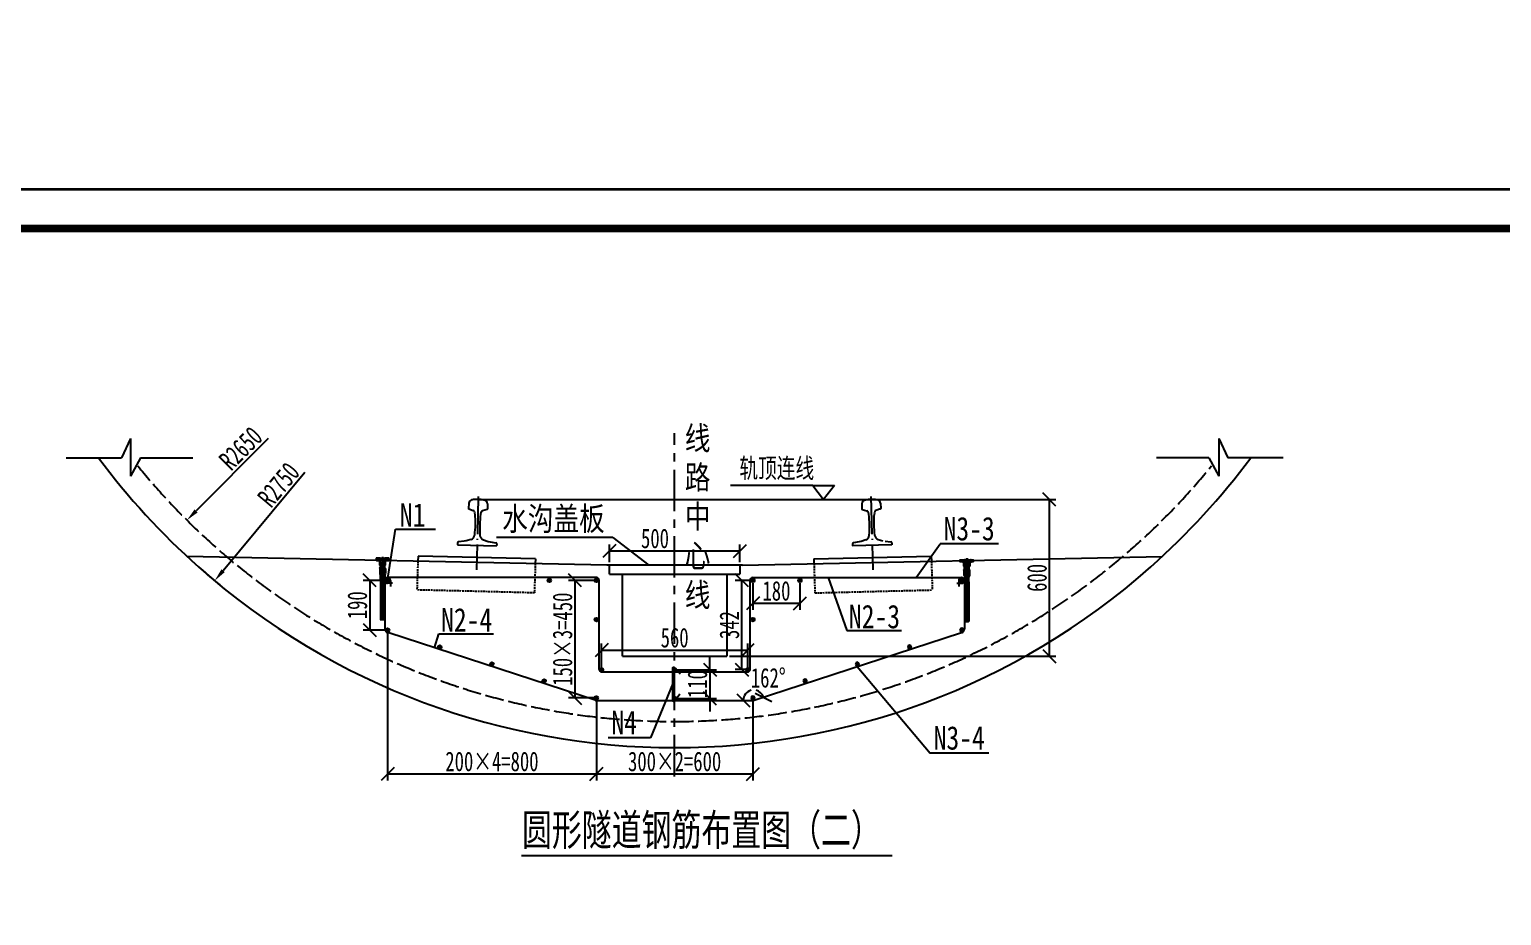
# Model space of a CAD drawing. Header units: inches. Extents: x -74742 to 562475, y -20348 to -3846.
# Drawn here: x 539164 to 544804, y -14214 to -10821 of the extents above; entities that cross this region are included whole.
import ezdxf
from ezdxf.enums import TextEntityAlignment as Align

# ---------------------------------------------------------------- set-up
doc = ezdxf.new("R2010")
doc.units = ezdxf.units.IN
doc.header["$MEASUREMENT"] = 0
doc.header["$PDSIZE"] = -1
for name, pattern in [('ACAD_ISO02W100', [15, 12, -3]), ('ACAD_ISO04W100', [30.5, 24, -3, 0.5, -3]), ('CENTER', [50.8, 31.75, -6.35, 6.35, -6.35]), ('DASHED', [0.5, 0.35, -0.15])]:
    doc.linetypes.add(name, pattern=pattern)
doc.layers.get('DEFPOINTS').update_dxf_attribs({"color": 250})
for name, color, linetype in [('2', 4, 'Continuous'), ('4', 4, 'Continuous'), ('Axes', 7, 'ACAD_ISO04W100'), ('BZ', 7, 'Continuous'), ('GesoftDrawFrameFrameBlockLayer', 7, 'Continuous'), ('GesoftDrawFrameInLineLayer', 85, 'Continuous'), ('GesoftDrawFrameOutLineLayer', 180, 'Continuous'), ('GesoftDrawFrameTitleLayer', 7, 'Continuous'), ('Main', 4, 'Continuous'), ('Secondary', 7, 'Continuous'), ('尺寸标注', 7, 'Continuous'), ('标注', 3, 'Continuous')]:
    doc.layers.add(name, color=color, linetype=linetype)
doc.styles.add('HZ', font='SimSun.ttf', dxfattribs={"width": 0.7})
doc.styles.add('HZTXT', font='SimSun.ttf', dxfattribs={"width": 0.8})
doc.styles.add('图标注', font='SimSun.ttf', dxfattribs={"width": 0.7})
doc.styles.add('宋体', font='SimSun.ttf', dxfattribs={"width": 0.8})
doc.styles.add('宋体样式', font='SimSun.ttf', dxfattribs={"width": 0.8})
doc.styles.add('条形码', font='BC_C39.FBC', dxfattribs={"height": 11})
doc.dimstyles.new('尺寸标注', dxfattribs={"dimtxt": 75, "dimasz": 50, "dimexe": 25, "dimexo": 10, "dimgap": 10, "dimtad": 1, "dimdec": 0, "dimzin": 0, "dimdsep": 46, "dimtxsty": 'HZ', "dimblk": 'OBLIQUE', "dimcen": 0.09, "dimclrt": 7, "dimazin": 2, "dimtfac": 1, "dimtdec": 0, "dimtix": 1, "dimtmove": 1, "dimatfit": 3, "dimfxl": 0, "dimtolj": 1, "dimtzin": 0, "dimarcsym": 0})

# ---------------------------------------------------------------- blocks, each defined once
blk = doc.blocks.new('_OBLIQUE')
at = {"color": 0, "linetype": 'ByBlock'}
blk.add_line((-0.5, -0.5), (0.5, 0.5), dxfattribs=at)
blk = doc.blocks.new('*D69')
at = {"layer": 'BZ', "color": 0, "lineweight": -2, "transparency": 16777216}
for p, q in [((541385.7, -12861.5), (541385.7, -12792.8)), ((541885.7, -12861.5), (541885.7, -12792.8)), ((541385.7, -12817.8), (541885.7, -12817.8))]:
    blk.add_line(p, q, dxfattribs=at)
at = {"layer": 'DEFPOINTS', "color": 0, "transparency": 16777216}
for p in [(541885.7, -12817.8), (541385.7, -12871.5), (541885.7, -12871.5)]:
    blk.add_point(p, dxfattribs=at)
at = {"layer": 'BZ', "color": 0, "lineweight": -2, "transparency": 16777216, "xscale": 50, "yscale": 50, "zscale": 50, "rotation": 180}
blk.add_blockref('_OBLIQUE', (541385.7, -12817.8), dxfattribs=at)
at = {"layer": 'BZ', "color": 0, "lineweight": -2, "transparency": 16777216, "xscale": 50, "yscale": 50, "zscale": 50}
blk.add_blockref('_OBLIQUE', (541885.7, -12817.8), dxfattribs=at)
at = {"layer": 'BZ', "color": 7, "transparency": 16777216, "insert": (541560.4, -12770.3), "char_height": 75, "attachment_point": 5, "style": 'HZ'}
blk.add_mtext('\\A1;500', dxfattribs=at)
blk = doc.blocks.new('埋入式端子-2')
at = {"color": 2, "linetype": 'CENTER', "ltscale": 10}
blk.add_line((0, 0), (0, -242.2), dxfattribs=at)
at = {"color": 2, "ltscale": 0.03}
for p, q in [((-25, -6.9), (-25, -12.4)), ((-19.7, -13.9), (-25, -8.6)), ((-23.4, -13.9), (-25, -12.3)), ((-21, -5.9), (-24, -5.9)), ((-15, -14.9), (-24, -5.9)), ((-23.5, -13.9), (-17.5, -13.9)), ((-21, -6.2), (-21, -5.9)), ((-19.5, -6.7), (-20.5, -6.7)), ((-19.5, -5.9), (-19.5, -6.7)), ((-16.5, -5.9), (-19.5, -5.9)), ((-8.5, -17.7), (-19.5, -6.7)), ((-17.5, -13.9), (-17.5, -13.9)), ((-16.5, -6), (-16.6, -5.9)), ((-16.5, -6.7), (-16.5, -5.9)), ((-15.5, -6.7), (-16.5, -6.7)), ((-16.5, -14.9), (-13.5, -14.9)), ((-8.5, -14), (-15.8, -6.7)), ((-15, -5.9), (-15, -6.2)), ((-8.5, -5.9), (-15, -5.9)), ((-8.5, -10.3), (-12.9, -5.9)), ((-11.5, -16.9), (-11.5, -29.4)), ((-8.5, -21.4), (-11.5, -18.4)), ((-7.4, -26.2), (-11.5, -22.1)), ((0, -37.3), (-11.5, -25.8)), ((-10.2, -30.9), (-11.5, -29.5)), ((-10.7, -45.6), (-10.7, -64.6)), ((0, -59.6), (-10.7, -48.9)), ((0, -63.3), (-10.7, -52.6)), ((0, -67), (-10.7, -56.3)), ((10.2, -66.1), (-10.6, -45.2)), ((-10, -30.9), (-9.9, -30.9)), ((0, -52.2), (-9.3, -42.8)), ((-8.5, -6.5), (-9.2, -5.9)), ((0, -48.5), (-8.6, -39.8)), ((-7.4, -7), (-8.5, -5.9)), ((-8.5, -23.9), (-8.5, -5.9)), ((8.5, -23.9), (-8.5, -23.9)), ((-8.4, -32.4), (-8.4, -38.5)), ((0, -41), (-8.4, -32.7)), ((0, -44.7), (-8.4, -36.4)), ((-7.4, -28.9), (-7.4, -7)), ((-7.4, -7), (7.4, -7)), ((0, -34.3), (-7.4, -28.9)), ((7.4, -28.9), (-7.4, -28.9)), ((7.4, -28.9), (0, -34.3)), ((10.7, -48), (0, -37.3)), ((10.7, -51.7), (0, -41)), ((10.7, -55.4), (0, -44.7)), ((10.7, -59.1), (0, -48.5)), ((10.7, -62.9), (0, -52.2)), ((9.4, -43), (0.4, -34)), ((8.4, -38.2), (2.5, -32.4)), ((8.4, -34.5), (4.7, -30.9)), ((8.8, -31.3), (6.8, -29.3)), ((8.5, -5.9), (7.4, -7)), ((7.4, -7), (7.4, -28.9)), ((11.3, -30.1), (7.4, -26.2)), ((8.4, -38.5), (8.4, -32.4)), ((24, -5.9), (8.5, -5.9)), ((8.5, -23.9), (8.5, -5.9)), ((14.7, -14.9), (8.5, -8.7)), ((11.8, -15.8), (8.5, -12.4)), ((11.5, -19.1), (8.5, -16.1)), ((11.5, -22.8), (8.5, -19.8)), ((11.5, -26.5), (8.5, -23.5)), ((17.5, -14), (9.4, -5.9)), ((9.9, -30.9), (10, -30.9)), ((10.7, -45.6), (10.7, -64.6)), ((11.5, -29.4), (11.5, -16.9)), ((21, -13.8), (13.1, -5.9)), ((13.5, -14.9), (16.5, -14.9)), ((21, -10.1), (16.8, -5.9)), ((17.5, -13.9), (23.5, -13.9)), ((25, -6.7), (21, -6.7)), ((21, -6.9), (21, -13.9)), ((25, -7), (21, -7)), ((25, -12.4), (25, -6.9)), ((0, -70.7), (-10.7, -60)), ((0, -74.4), (-10.7, -63.8)), ((0, -78.2), (-8.9, -69.3)), ((-8.4, -91.1), (-8.4, -72)), ((0, -81.9), (-8.4, -73.5)), ((0, -85.6), (-8.4, -77.2)), ((0, -89.3), (-8.4, -80.9)), ((8.4, -101.4), (-8.4, -84.7)), ((8.4, -105.1), (-8.4, -88.4)), ((-8.4, -91.1), (-8.4, -97.8)), ((-3.2, -97.2), (-8.4, -92.1)), ((8.4, -108.8), (-8.4, -92.1)), ((0, -104.1), (-8.4, -95.8)), ((-8.4, -97.8), (-8.4, -241.2)), ((0, -107.9), (-8.4, -99.5)), ((0, -111.6), (-8.4, -103.2)), ((0, -115.3), (-8.4, -106.9)), ((0, -119), (-8.4, -110.6)), ((0, -100.4), (-0.4, -100)), ((9, -68.6), (0, -59.6)), ((8.4, -71.7), (0, -63.3)), ((8.4, -75.4), (0, -67)), ((8.4, -79.1), (0, -70.7)), ((8.4, -82.8), (0, -74.4)), ((8.4, -86.5), (0, -78.2)), ((8.4, -90.2), (0, -81.9)), ((7.6, -93.2), (0, -85.6)), ((8.4, -97.6), (0, -89.3)), ((0.6, -93.6), (0, -93)), ((8.4, -112.5), (0, -104.1)), ((8.4, -116.2), (0, -107.9)), ((8.4, -119.9), (0, -111.6)), ((8.4, -105.1), (0.9, -97.6)), ((8.4, -101.4), (3.3, -96.3)), ((8.4, -72), (8.4, -91.1)), ((8.4, -91.1), (8.4, -241.2)), ((-8.4, -124.2), (-8.8, -123.8)), ((0, -122.7), (-8.4, -114.4)), ((0, -126.4), (-8.4, -118.1)), ((0, -130.1), (-8.4, -121.8)), ((0, -133.8), (-8.4, -125.5)), ((0, -137.6), (-8.4, -129.2)), ((8.4, -149.6), (-8.4, -132.9)), ((8.4, -153.3), (-8.4, -136.6)), ((8.4, -157), (-8.4, -140.3)), ((8.4, -160.8), (-8.4, -144.1)), ((8.4, -164.5), (-8.4, -147.8)), ((-8.4, -150.5), (-8.4, -157.2)), ((-3.2, -156.6), (-8.4, -151.5)), ((8.4, -168.2), (-8.4, -151.5)), ((0, -163.5), (-8.4, -155.2)), ((0, -167.3), (-8.4, -158.9)), ((0, -171), (-8.4, -162.6)), ((0, -174.7), (-8.4, -166.3)), ((0, -159.8), (-0.4, -159.4)), ((8.4, -123.6), (0, -115.3)), ((8.4, -127.3), (0, -119)), ((8.4, -131.1), (0, -122.7)), ((8.4, -134.8), (0, -126.4)), ((8.4, -138.5), (0, -130.1)), ((8.4, -142.2), (0, -133.8)), ((8.4, -145.9), (0, -137.6)), ((7.6, -152.6), (0, -145)), ((0.6, -153), (0, -152.4)), ((8.4, -171.9), (0, -163.5)), ((8.4, -175.6), (0, -167.3)), ((8.4, -164.5), (0.9, -157)), ((8.4, -160.8), (3.3, -155.7)), ((8.4, -150.5), (8.4, -157.6)), ((0, -178.4), (-8.4, -170)), ((0, -182.1), (-8.4, -173.8)), ((0, -185.8), (-8.4, -177.5)), ((0, -189.5), (-8.4, -181.2)), ((0, -193.2), (-8.4, -184.9)), ((0, -196.9), (-8.4, -188.6)), ((8.4, -209), (-8.4, -192.3)), ((8.4, -212.7), (-8.4, -196)), ((8.4, -216.4), (-8.4, -199.7)), ((8.4, -220.1), (-8.4, -203.4)), ((8.4, -223.9), (-8.4, -207.2)), ((-8.4, -209.9), (-8.4, -216.6)), ((-3.2, -216), (-8.4, -210.9)), ((8.4, -227.6), (-8.4, -210.9)), ((0, -222.9), (-8.4, -214.6)), ((0, -226.6), (-8.4, -218.3)), ((8.4, -238.7), (-8.4, -222)), ((0, -219.2), (-0.4, -218.8)), ((8.4, -179.3), (0, -171)), ((8.4, -183), (0, -174.7)), ((8.4, -186.7), (0, -178.4)), ((8.4, -190.5), (0, -182.1)), ((8.4, -194.2), (0, -185.8)), ((8.4, -197.9), (0, -189.5)), ((8.4, -201.6), (0, -193.2)), ((8.4, -205.3), (0, -196.9)), ((7.6, -212), (0, -204.4)), ((0.6, -212.4), (0, -211.8)), ((8.4, -231.3), (0, -222.9)), ((8.4, -223.9), (0.9, -216.4)), ((7.2, -241.2), (-8.4, -225.7)), ((3.4, -241.2), (-8.4, -229.4)), ((0, -241.5), (-8.4, -233.1)), ((-4, -241.2), (-8.4, -236.9)), ((8.3, -241.2), (-8.4, -241.2)), ((-8.4, -241.2), (-7.4, -242.2)), ((7.3, -242.2), (-7.4, -242.2)), ((8.4, -235), (0, -226.6)), ((8.3, -241.2), (7.3, -242.2))]:
    blk.add_line(p, q, dxfattribs=at)
at = {"color": 2}
for p, q in [((-19.5, -5.9), (-21, -5.9)), ((-16.5, -5.9), (-15, -5.9)), ((-15, -5.9), (-15, -5.9)), ((-8.5, -5.9), (8.5, -5.9)), ((17.5, -13.9), (17.5, -13.9))]:
    blk.add_line(p, q, dxfattribs=at)
at = {"color": 2, "ltscale": 0.03}
for centre, radius, start, end in [((-24, -6.9), 1, 90, 180), ((-23.5, -12.4), 1.5, 180, 270), ((-20.5, -6.2), 0.5, 180, 270), ((-16.5, -13.9), 1, 180, 270), ((-15.5, -6.2), 0.5, 270, 0), ((-13.5, -16.9), 2, 0, 90), ((-10, -29.4), 1.5, 180, 270), ((-9.9, -32.4), 1.5, 0, 90), ((9.9, -32.4), 1.5, 90, 180), ((10, -29.4), 1.5, 270, 0), ((9.1, -45.6), 1.6, 0, 38.3125), ((13.5, -16.9), 2, 90, 180), ((16.5, -13.9), 1, 270, 0), ((20, -6.9), 1, 0, 90), ((23.5, -12.4), 1.5, 270, 0), ((24, -6.9), 1, 0, 90), ((8.3, -64.6), 2.4, 323.4468, 0)]:
    blk.add_arc(centre, radius, start, end, dxfattribs=at)
at = {"color": 2}
for centre, radius, start, end in [((-9.1, -45.6), 1.6, 141.6875, 180), ((-8.3, -64.6), 2.4, 180, 216.5532)]:
    blk.add_arc(centre, radius, start, end, dxfattribs=at)
at = {"color": 2, "ltscale": 0.03}
for points in [[(-10.3, -44.6), (-8.8, -42.7), (-8.9, -40.6), (-8.4, -38.5)], [(10.3, -44.6), (8.8, -42.7), (8.9, -40.6), (8.4, -38.5)], [(-10.2, -66), (-8.8, -67.9), (-8.9, -70), (-8.4, -72)], [(10.2, -66), (8.8, -67.9), (8.9, -70), (8.4, -72)]]:
    blk.add_open_spline(points, degree=3, dxfattribs=at)
blk = doc.blocks.new('*U67')
at = {"layer": 'Main'}
h = blk.add_hatch(color=256, dxfattribs=at)
h.paths.add_polyline_path([(6.7, 2.2, 0.414214), (-2.2, 6.7), (2.2, -6.7, 0.414214)])
h.paths.add_polyline_path([(-2.2, 6.7, 0.414214), (-6.7, -2.2, 0.414214), (2.2, -6.7)])
blk.add_circle((0, 0), 7, dxfattribs=at)
blk = doc.blocks.new('*U68')
at = {"layer": '尺寸标注', "color": 0, "linetype": 'ByBlock', "lineweight": -2, "transparency": 16777216, "rotation": 341.9958383940867}
for p in [(535762.6, -13393.1), (535962.6, -13458.1), (536162.6, -13523.1), (536362.6, -13588.1), (536562.6, -13653.1)]:
    blk.add_blockref('*U67', p, dxfattribs=at)
blk = doc.blocks.new('*D72')
at = {"layer": 'DEFPOINTS', "color": 0, "transparency": 16777216}
for p in [(540535.7, -13120.9), (541335.7, -13380.9), (541335.7, -13671.9)]:
    blk.add_point(p, dxfattribs=at)
at = {"layer": '尺寸标注', "color": 0, "lineweight": -2, "transparency": 16777216}
for p, q in [((540535.7, -13130.9), (540535.7, -13696.9)), ((541335.7, -13390.9), (541335.7, -13696.9)), ((540535.7, -13671.9), (541335.7, -13671.9))]:
    blk.add_line(p, q, dxfattribs=at)
at = {"layer": '尺寸标注', "color": 0, "lineweight": -2, "transparency": 16777216, "xscale": 50, "yscale": 50, "zscale": 50, "rotation": 180}
blk.add_blockref('_OBLIQUE', (540535.7, -13671.9), dxfattribs=at)
at = {"layer": '尺寸标注', "color": 0, "lineweight": -2, "transparency": 16777216, "xscale": 50, "yscale": 50, "zscale": 50}
blk.add_blockref('_OBLIQUE', (541335.7, -13671.9), dxfattribs=at)
at = {"layer": '尺寸标注', "color": 7, "transparency": 16777216, "insert": (540935.7, -13624.4), "char_height": 75, "attachment_point": 5, "style": 'HZ'}
blk.add_mtext('\\A1;200×4=800', dxfattribs=at)
blk = doc.blocks.new('*D73')
at = {"layer": 'DEFPOINTS', "color": 0, "transparency": 16777216}
for p in [(540535.7, -12930.9), (540467.6, -13120.9), (540535.7, -13120.9)]:
    blk.add_point(p, dxfattribs=at)
at = {"layer": '尺寸标注', "color": 0, "lineweight": -2, "transparency": 16777216}
for p, q in [((540525.7, -12930.9), (540442.6, -12930.9)), ((540467.6, -12930.9), (540467.6, -13120.9)), ((540525.7, -13120.9), (540442.6, -13120.9))]:
    blk.add_line(p, q, dxfattribs=at)
at = {"layer": '尺寸标注', "color": 0, "lineweight": -2, "transparency": 16777216, "xscale": 50, "yscale": 50, "zscale": 50}
for p, rotation in [((540467.6, -12930.9), 90), ((540467.6, -13120.9), 270)]:
    blk.add_blockref('_OBLIQUE', p, dxfattribs=dict(at, rotation=rotation))
at = {"layer": '尺寸标注', "color": 7, "transparency": 16777216, "insert": (540420.1, -13025.9), "char_height": 75, "attachment_point": 5, "rotation": 90, "style": 'HZ'}
blk.add_mtext('\\A1;190', dxfattribs=at)
blk = doc.blocks.new('*D70')
at = {"layer": 'DEFPOINTS', "color": 0, "transparency": 16777216}
for p in [(541335.7, -12930.9), (541253.8, -13380.9), (541335.7, -13380.9)]:
    blk.add_point(p, dxfattribs=at)
at = {"layer": '尺寸标注', "color": 0, "lineweight": -2, "transparency": 16777216}
for p, q in [((541325.7, -12930.9), (541228.8, -12930.9)), ((541253.8, -12930.9), (541253.8, -13380.9)), ((541325.7, -13380.9), (541228.8, -13380.9))]:
    blk.add_line(p, q, dxfattribs=at)
at = {"layer": '尺寸标注', "color": 0, "lineweight": -2, "transparency": 16777216, "xscale": 50, "yscale": 50, "zscale": 50}
for p, rotation in [((541253.8, -12930.9), 90), ((541253.8, -13380.9), 270)]:
    blk.add_blockref('_OBLIQUE', p, dxfattribs=dict(at, rotation=rotation))
at = {"layer": '尺寸标注', "color": 7, "transparency": 16777216, "insert": (541206.3, -13155.9), "char_height": 75, "attachment_point": 5, "rotation": 90, "style": 'HZ'}
blk.add_mtext('\\A1;150×3=450', dxfattribs=at)
blk = doc.blocks.new('*U65')
at = {"layer": 'Main'}
h = blk.add_hatch(color=256, dxfattribs=at)
h.paths.add_polyline_path([(6.7, 2.2, 0.414214), (-2.2, 6.7), (2.2, -6.7, 0.414214)])
h.paths.add_polyline_path([(-2.2, 6.7, 0.414214), (-6.7, -2.2, 0.414214), (2.2, -6.7)])
blk.add_circle((0, 0), 7, dxfattribs=at)
blk = doc.blocks.new('*U66')
at = {"layer": '尺寸标注', "color": 0, "linetype": 'ByBlock', "lineweight": -2, "transparency": 16777216, "rotation": 341.9958383940867}
for p in [(535762.6, -13393.1), (535962.6, -13458.1), (536162.6, -13523.1), (536362.6, -13588.1), (536562.6, -13653.1)]:
    blk.add_blockref('*U65', p, dxfattribs=at)
blk = doc.blocks.new('*D71')
at = {"layer": 'DEFPOINTS', "color": 0, "transparency": 16777216}
for p in [(541935.7, -12930.9), (542115.7, -12930.9), (541935.7, -13018.7)]:
    blk.add_point(p, dxfattribs=at)
at = {"layer": '尺寸标注', "color": 0, "lineweight": -2, "transparency": 16777216}
for p, q in [((541935.7, -12940.9), (541935.7, -13043.7)), ((542115.7, -12940.9), (542115.7, -13043.7)), ((542115.7, -13018.7), (541935.7, -13018.7))]:
    blk.add_line(p, q, dxfattribs=at)
at = {"layer": '尺寸标注', "color": 0, "lineweight": -2, "transparency": 16777216, "xscale": 50, "yscale": 50, "zscale": 50, "rotation": 180}
blk.add_blockref('_OBLIQUE', (541935.7, -13018.7), dxfattribs=at)
at = {"layer": '尺寸标注', "color": 0, "lineweight": -2, "transparency": 16777216, "xscale": 50, "yscale": 50, "zscale": 50}
blk.add_blockref('_OBLIQUE', (542115.7, -13018.7), dxfattribs=at)
at = {"layer": '尺寸标注', "color": 7, "transparency": 16777216, "insert": (542025.7, -12971.2), "char_height": 75, "attachment_point": 5, "style": 'HZ'}
blk.add_mtext('\\A1;180', dxfattribs=at)
blk = doc.blocks.new('*D76')
at = {"layer": 'DEFPOINTS', "color": 0, "transparency": 16777216}
for p in [(541335.7, -13380.9), (541935.7, -13380.9), (541935.7, -13671.9)]:
    blk.add_point(p, dxfattribs=at)
at = {"layer": '尺寸标注', "color": 0, "lineweight": -2, "transparency": 16777216}
for p, q in [((541335.7, -13390.9), (541335.7, -13696.9)), ((541935.7, -13390.9), (541935.7, -13696.9)), ((541335.7, -13671.9), (541935.7, -13671.9))]:
    blk.add_line(p, q, dxfattribs=at)
at = {"layer": '尺寸标注', "color": 0, "lineweight": -2, "transparency": 16777216, "xscale": 50, "yscale": 50, "zscale": 50, "rotation": 180}
blk.add_blockref('_OBLIQUE', (541335.7, -13671.9), dxfattribs=at)
at = {"layer": '尺寸标注', "color": 0, "lineweight": -2, "transparency": 16777216, "xscale": 50, "yscale": 50, "zscale": 50}
blk.add_blockref('_OBLIQUE', (541935.7, -13671.9), dxfattribs=at)
at = {"layer": '尺寸标注', "color": 7, "transparency": 16777216, "insert": (541635.7, -13624.4), "char_height": 75, "attachment_point": 5, "style": 'HZ'}
blk.add_mtext('\\A1;300×2=600', dxfattribs=at)
blk = doc.blocks.new('*D77')
at = {"layer": 'DEFPOINTS', "color": 0, "transparency": 16777216}
for p in [(541835.7, -12621), (543071.7, -12621), (541835.7, -13220.9)]:
    blk.add_point(p, dxfattribs=at)
at = {"layer": '尺寸标注', "color": 0, "lineweight": -2, "transparency": 16777216}
for p, q in [((541845.7, -12621), (543096.7, -12621)), ((543071.7, -13220.9), (543071.7, -12621)), ((541845.7, -13220.9), (543096.7, -13220.9))]:
    blk.add_line(p, q, dxfattribs=at)
at = {"layer": '尺寸标注', "color": 0, "lineweight": -2, "transparency": 16777216, "xscale": 50, "yscale": 50, "zscale": 50}
for p, rotation in [((543071.7, -12621), 90), ((543071.7, -13220.9), 270)]:
    blk.add_blockref('_OBLIQUE', p, dxfattribs=dict(at, rotation=rotation))
at = {"layer": '尺寸标注', "color": 7, "transparency": 16777216, "insert": (543024.2, -12921), "char_height": 75, "attachment_point": 5, "rotation": 90, "style": 'HZ'}
blk.add_mtext('\\A1;600', dxfattribs=at)
blk = doc.blocks.new('*D78')
at = {"layer": 'DEFPOINTS', "color": 0, "transparency": 16777216}
for p in [(541635.7, -13272.6), (541635.7, -13382.9), (541770.7, -13382.9)]:
    blk.add_point(p, dxfattribs=at)
at = {"layer": '尺寸标注', "color": 0, "lineweight": -2, "transparency": 16777216}
for p, q in [((541770.7, -13272.6), (541770.7, -13222.6)), ((541645.7, -13272.6), (541795.7, -13272.6)), ((541770.7, -13272.6), (541770.7, -13382.9)), ((541645.7, -13382.9), (541795.7, -13382.9)), ((541770.7, -13382.9), (541770.7, -13432.9))]:
    blk.add_line(p, q, dxfattribs=at)
at = {"layer": '尺寸标注', "color": 0, "lineweight": -2, "transparency": 16777216, "xscale": 50, "yscale": 50, "zscale": 50}
for p, rotation in [((541770.7, -13272.6), 270), ((541770.7, -13382.9), 90)]:
    blk.add_blockref('_OBLIQUE', p, dxfattribs=dict(at, rotation=rotation))
at = {"layer": '尺寸标注', "color": 7, "transparency": 16777216, "insert": (541723.2, -13327.7), "char_height": 75, "attachment_point": 5, "rotation": 90, "style": 'HZ'}
blk.add_mtext('\\A1;110', dxfattribs=at)
blk = doc.blocks.new('*D79')
at = {"layer": 'DEFPOINTS', "color": 0, "transparency": 16777216}
for p in [(541893.2, -12930.9), (541935.7, -12930.9), (541915.7, -13272.5)]:
    blk.add_point(p, dxfattribs=at)
at = {"layer": '尺寸标注', "color": 0, "lineweight": -2, "transparency": 16777216}
for p, q in [((541925.7, -12930.9), (541868.2, -12930.9)), ((541893.2, -13272.5), (541893.2, -12930.9)), ((541905.7, -13272.5), (541868.2, -13272.5))]:
    blk.add_line(p, q, dxfattribs=at)
at = {"layer": '尺寸标注', "color": 0, "lineweight": -2, "transparency": 16777216, "xscale": 50, "yscale": 50, "zscale": 50}
for p, rotation in [((541893.2, -12930.9), 90), ((541893.2, -13272.5), 270)]:
    blk.add_blockref('_OBLIQUE', p, dxfattribs=dict(at, rotation=rotation))
at = {"layer": '尺寸标注', "color": 7, "transparency": 16777216, "insert": (541845.7, -13101.7), "char_height": 75, "attachment_point": 5, "rotation": 90, "style": 'HZ'}
blk.add_mtext('\\A1;342', dxfattribs=at)
blk = doc.blocks.new('*D81')
at = {"layer": 'DEFPOINTS', "color": 0, "transparency": 16777216}
for p in [(542731.3, -13131), (541914.9, -13358.1), (541334.6, -13390.3), (541936.7, -13390.3), (541939.8, -13389.8)]:
    blk.add_point(p, dxfattribs=at)
at = {"layer": '尺寸标注', "color": 0, "lineweight": -2, "transparency": 16777216}
for start, end in [(103.4222, 180), (18.1073, 76.5778)]:
    blk.add_arc((541938.3, -13390.3), 39.8, start, end, dxfattribs=at)
at = {"layer": '尺寸标注', "color": 0, "lineweight": -2, "transparency": 16777216, "xscale": 50, "yscale": 50, "zscale": 50}
for p, rotation in [((541898.5, -13390.3), 270.0000000000039), ((541976.2, -13377.9), 288.1072730982074)]:
    blk.add_blockref('_OBLIQUE', p, dxfattribs=dict(at, rotation=rotation))
at = {"layer": '尺寸标注', "color": 7, "transparency": 16777216, "insert": (541994.4, -13304.1), "char_height": 75, "attachment_point": 5, "style": 'HZ'}
blk.add_mtext('\\A1;162°', dxfattribs=at)
blk = doc.blocks.new('*D85')
at = {"layer": 'DEFPOINTS', "color": 0, "transparency": 16777216}
for p in [(541915.7, -13197.9), (541355.7, -13272.5), (541915.7, -13272.5)]:
    blk.add_point(p, dxfattribs=at)
at = {"layer": '尺寸标注', "color": 0, "lineweight": -2, "transparency": 16777216}
for p, q in [((541355.7, -13262.5), (541355.7, -13172.9)), ((541355.7, -13197.9), (541915.7, -13197.9)), ((541915.7, -13262.5), (541915.7, -13172.9))]:
    blk.add_line(p, q, dxfattribs=at)
at = {"layer": '尺寸标注', "color": 0, "lineweight": -2, "transparency": 16777216, "xscale": 50, "yscale": 50, "zscale": 50, "rotation": 180}
blk.add_blockref('_OBLIQUE', (541355.7, -13197.9), dxfattribs=at)
at = {"layer": '尺寸标注', "color": 0, "lineweight": -2, "transparency": 16777216, "xscale": 50, "yscale": 50, "zscale": 50}
blk.add_blockref('_OBLIQUE', (541915.7, -13197.9), dxfattribs=at)
at = {"layer": '尺寸标注', "color": 7, "transparency": 16777216, "insert": (541635.7, -13150.4), "char_height": 75, "attachment_point": 5, "style": 'HZ'}
blk.add_mtext('\\A1;560', dxfattribs=at)
blk = doc.blocks.new('*D89')
at = {"layer": 'DEFPOINTS', "color": 0, "transparency": 16777216}
for p in [(541635.7, -10821), (539767.1, -12700.1)]:
    blk.add_point(p, dxfattribs=at)
at = {"layer": '尺寸标注', "color": 0, "lineweight": -2, "transparency": 16777216}
blk.add_line((540078.1, -12387.4), (539802.3, -12664.6), dxfattribs=at)
at = {"layer": '尺寸标注', "color": 0, "transparency": 16777216}
blk.add_solid([(539796.4, -12658.8), (539808.2, -12670.5), (539767.1, -12700.1)], dxfattribs=at)
at = {"layer": '尺寸标注', "color": 7, "transparency": 16777216, "insert": (539973.3, -12425.3), "char_height": 75, "attachment_point": 5, "rotation": 45.1599, "style": 'HZ'}
blk.add_mtext('\\A1;R2650', dxfattribs=at)
blk = doc.blocks.new('*D90')
at = {"layer": 'DEFPOINTS', "color": 0, "transparency": 16777216}
for p in [(541635.7, -10821), (539873.4, -12932.2)]:
    blk.add_point(p, dxfattribs=at)
at = {"layer": '尺寸标注', "color": 0, "lineweight": -2, "transparency": 16777216}
blk.add_line((540219.4, -12517.7), (539905.4, -12893.8), dxfattribs=at)
blk.add_arc((541635.7, -10821), 2750, 228.6413, 230.6679, dxfattribs=at)
at = {"layer": '尺寸标注', "color": 0, "transparency": 16777216}
blk.add_solid([(539899, -12888.5), (539911.8, -12899.1), (539873.4, -12932.2)], dxfattribs=at)
at = {"layer": '尺寸标注', "color": 7, "transparency": 16777216, "insert": (540118.4, -12564.6), "char_height": 75, "attachment_point": 5, "rotation": 50.147, "style": 'HZ'}
blk.add_mtext('\\A1;R2750', dxfattribs=at)
blk = doc.blocks.new('1.75_cc4a936f11f0dce201581042e7c3c253')
at = {"layer": 'GesoftDrawFrameInLineLayer', "color": 0, "const_width": 1}
blk.add_lwpolyline([(0, 0), (0, 287), (-1125, 287), (-1125, 0), (0, 0)], dxfattribs=at)
at = {"layer": 'GesoftDrawFrameOutLineLayer', "color": 0, "const_width": 0.35}
blk.add_lwpolyline([(5, -5), (5, 292), (-1150, 292), (-1150, -5), (5, -5)], dxfattribs=at)
blk = doc.blocks.new('GESOFT00000000NEW_049a35bf7f0736cc4250df00ece10f93_cc4a936f11f0dce201581042e7c3c253_2e1cf7a908f61d0b50dc33cccab90907')
at = {"layer": 'GesoftDrawFrameFrameBlockLayer'}
blk.add_blockref('1.75_cc4a936f11f0dce201581042e7c3c253', (0, 0), dxfattribs=at)
at = {"layer": 'GesoftDrawFrameTitleLayer', "color": 7, "style": '条形码', "width": 2}
blk.add_attdef('BARCODE', (-2.8, 60.5), '', height=6, rotation=90, dxfattribs=at)
at = {"layer": 'GesoftDrawFrameTitleLayer', "style": '宋体样式'}
for tag, height, width, p in [('GCMC0', 3.6, 0.8, (-40, 43.4)), ('SHEJI', 2.5, 0.8, (-154, 35.2)), ('SHEJI2', 2.5, 0.8, (-137.76, 35.27)), ('SJJD', 2.5, 0.8, (-14, 34.4)), ('JIAOHE', 2.5, 0.8, (-154, 28.8)), ('JIAOHE2', 2.5, 0.8, (-137.61, 28.83)), ('VERSION0', 2.5, 0.8, (-14, 26.4)), ('ZTSD', 2.5, 0.8, (-190, 24)), ('CEMING', 4, 0.7, (-84, 22.59)), ('ZYFZR1', 2.5, 0.8, (-154, 22.4)), ('ZYFZR2', 2.5, 0.8, (-137.76, 22.24)), ('BILI', 2.5, 0.8, (-14, 18.4)), ('XMFZR1', 2.5, 0.8, (-154, 16)), ('XMFZR2', 2.5, 0.8, (-137.98, 16.22)), ('DOCNAME0', 3.5, 0.9, (-84, 13.27)), ('RIQI', 2.5, 0.8, (-14, 10.4)), ('SENHE', 2.5, 0.8, (-154, 9.6)), ('SENHE2', 2.5, 0.8, (-137.41, 9.52)), ('DOCNAME2', 3.5, 0.9, (-84, 9.42)), ('XTSD', 2.5, 0.8, (-190, 4.8)), ('SENDING', 2.5, 0.8, (-154, 3.2)), ('SENDING2', 2.5, 0.8, (-137.41, 3.81)), ('TUHAO', 2.5, 0.8, (-91.5, 3.2)), ('PROJECTNO', 2.5, 0.8, (-47.5, 3.2)), ('PAGENUMBER', 2.5, 0.8, (-31.78, 3.83)), ('PAGECOUNT', 2.5, 0.8, (-10.8, 3.83))]:
    blk.add_attdef(tag, text='', height=height, dxfattribs=dict(at, width=width)).set_placement(p, align=Align.MIDDLE_CENTER)
blk.add_attdef('PIANMING', text='', height=4, dxfattribs=at).set_placement((-84, 31.09), align=Align.MIDDLE_CENTER)

msp = doc.modelspace()

# ---------------------------------------------------------------- hatches: boundary and pattern name
at = {"layer": 'Main'}
h = msp.add_hatch(color=256, dxfattribs=at)
h.paths.add_polyline_path([(541162.66, -12930.87, 0.4142136), (541155.66, -12923.87), (541155.66, -12937.87, 0.4142136)])
h.paths.add_polyline_path([(541155.66, -12923.87, 0.4142136), (541148.66, -12930.87, 0.4142136), (541155.66, -12937.87)])
h = msp.add_hatch(color=256, dxfattribs=at)
h.paths.add_polyline_path([(541342.66, -12930.87, 0.4142136), (541335.66, -12923.87), (541335.66, -12937.87, 0.4142136)])
h.paths.add_polyline_path([(541335.66, -12923.87, 0.4142136), (541328.66, -12930.87, 0.4142136), (541335.66, -12937.87)])
h = msp.add_hatch(color=256, dxfattribs=at)
h.paths.add_polyline_path([(541928.66, -12930.87, -0.4142136), (541935.66, -12923.87), (541935.66, -12937.87, -0.4142136)])
h.paths.add_polyline_path([(541935.66, -12923.87, -0.4142136), (541942.66, -12930.87, -0.4142136), (541935.66, -12937.87)])
h = msp.add_hatch(color=256, dxfattribs=at)
h.paths.add_polyline_path([(542108.66, -12930.87, -0.4142136), (542115.66, -12923.87), (542115.66, -12937.87, -0.4142136)])
h.paths.add_polyline_path([(542115.66, -12923.87, -0.4142136), (542122.66, -12930.87, -0.4142136), (542115.66, -12937.87)])
h = msp.add_hatch(color=256, dxfattribs=at)
h.paths.add_polyline_path([(541342.66, -13080.87, 0.4142136), (541335.66, -13073.87), (541335.66, -13087.87, 0.4142136)])
h.paths.add_polyline_path([(541335.66, -13073.87, 0.4142136), (541328.66, -13080.87, 0.4142136), (541335.66, -13087.87)])
h = msp.add_hatch(color=256, dxfattribs=at)
h.paths.add_polyline_path([(541928.66, -13080.87, -0.4142136), (541935.66, -13073.87), (541935.66, -13087.87, -0.4142136)])
h.paths.add_polyline_path([(541935.66, -13073.87, -0.4142136), (541942.66, -13080.87, -0.4142136), (541935.66, -13087.87)])
h = msp.add_hatch(color=256, dxfattribs=at)
h.paths.add_polyline_path([(541362.66, -13272.48, 0.4142136), (541355.66, -13265.48), (541355.66, -13279.48, 0.4142136)])
h.paths.add_polyline_path([(541355.66, -13265.48, 0.4142136), (541348.66, -13272.48, 0.4142136), (541355.66, -13279.48)])
h = msp.add_hatch(color=256, dxfattribs=at)
h.paths.add_polyline_path([(541642.66, -13272.48, 0.4142136), (541635.66, -13265.48), (541635.66, -13279.48, 0.4142136)])
h.paths.add_polyline_path([(541635.66, -13265.48, 0.4142136), (541628.66, -13272.48, 0.4142136), (541635.66, -13279.48)])
h = msp.add_hatch(color=256, dxfattribs=at)
h.paths.add_polyline_path([(541908.66, -13272.48, -0.4142136), (541915.66, -13265.48), (541915.66, -13279.48, -0.4142136)])
h.paths.add_polyline_path([(541915.66, -13265.48, -0.4142136), (541922.66, -13272.48, -0.4142136), (541915.66, -13279.48)])
h = msp.add_hatch(color=256, dxfattribs=at)
h.paths.add_polyline_path([(541342.66, -13380.87, 0.4142136), (541335.66, -13373.87), (541335.66, -13387.87, 0.4142136)])
h.paths.add_polyline_path([(541335.66, -13373.87, 0.4142136), (541328.66, -13380.87, 0.4142136), (541335.66, -13387.87)])
h = msp.add_hatch(color=256, dxfattribs=at)
h.paths.add_polyline_path([(541642.66, -13382.93, 0.4142136), (541635.66, -13375.93), (541635.66, -13389.93, 0.4142136)])
h.paths.add_polyline_path([(541635.66, -13375.93, 0.4142136), (541628.66, -13382.93, 0.4142136), (541635.66, -13389.93)])
at = {"layer": '尺寸标注'}
h = msp.add_hatch(color=4, dxfattribs=at)
h.dxf.hatch_style = 1
h.paths.add_polyline_path([(540528.66, -12930.87, 1), (540542.66, -12930.87, 1)])
h = msp.add_hatch(color=4, dxfattribs=at)
h.dxf.hatch_style = 1
h.paths.add_polyline_path([(542742.66, -12930.87, 1), (542728.66, -12930.87, 1)])

# ---------------------------------------------------------------- linework, layer by layer
at = {"layer": '2', "color": 2, "ltscale": 6}
for p, q in [((539550.57, -12387.54), (539516.4, -12460.96)), ((539550.57, -12387.54), (539516.4, -12460.96)), ((539550.57, -12387.54), (539550.57, -12531.18)), ((539550.57, -12387.54), (539550.57, -12531.18)), ((543720.75, -12387.54), (543754.92, -12460.96)), ((543720.75, -12387.54), (543720.75, -12531.18)), ((543720.75, -12387.54), (543754.92, -12460.96)), ((543720.75, -12387.54), (543720.75, -12531.18)), ((539304.19, -12460.96), (539516.4, -12460.96)), ((539304.19, -12460.96), (539516.4, -12460.96)), ((539588.7, -12460.96), (539550.57, -12531.18)), ((539588.7, -12460.96), (539550.57, -12531.18)), ((539588.7, -12460.96), (539789.67, -12460.96)), ((539588.7, -12460.96), (539789.67, -12460.96)), ((543682.62, -12460.96), (543481.64, -12460.96)), ((543682.62, -12460.96), (543481.64, -12460.96)), ((543682.62, -12460.96), (543720.75, -12531.18)), ((543682.62, -12460.96), (543720.75, -12531.18)), ((543967.12, -12460.96), (543754.92, -12460.96)), ((543967.12, -12460.96), (543754.92, -12460.96)), ((541375.66, -12871.76), (539768.07, -12839.61)), ((541895.66, -12871.76), (543503.25, -12839.61)), ((541895.66, -12871.76), (541375.66, -12871.76)), ((541385.66, -12906.46), (541385.66, -12871.46)), ((541385.66, -12906.46), (541885.66, -12906.46)), ((541435.66, -13220.9), (541435.66, -12906.46)), ((541835.66, -12906.46), (541835.66, -13220.9)), ((541885.66, -12871.46), (541885.66, -12906.46)), ((541435.66, -13220.9), (541835.66, -13220.9))]:
    msp.add_line(p, q, dxfattribs=at)
for start, end in [(216.60777, 228.43295), (311.56705, 323.39223), (228.43295, 311.56705)]:
    msp.add_arc((541635.66, -10821.04), 2750, start, end, dxfattribs=at)
at = {"layer": '2', "color": 2, "linetype": 'ACAD_ISO02W100', "ltscale": 6}
for start, end in [(219.10457, 270), (270, 320.89543)]:
    msp.add_arc((541635.66, -10821.04), 2650, start, end, dxfattribs=at)
at = {"layer": '4'}
msp.add_line((541049.32, -13983.92), (542468.88, -13983.92), dxfattribs=at)
at = {"layer": 'Axes', "color": 6, "linetype": 'CENTER', "ltscale": 5}
msp.add_line((541635.66, -13681.47), (541635.66, -12366.84), dxfattribs=at)
at = {"layer": 'Axes', "ltscale": 6}
for p, q in [((540883.4, -12609.85), (540876.39, -12890.14)), ((540883.4, -12609.85), (540876.39, -12890.14)), ((542387.92, -12609.85), (542394.93, -12890.14)), ((542387.92, -12609.85), (542394.93, -12890.14))]:
    msp.add_line(p, q, dxfattribs=at)
at = {"layer": 'BZ'}
for p, q in [((542560.6, -12920.03), (542653.3, -12790.95)), ((540652.62, -12837.34), (540651.96, -12857.28)), ((541102.51, -12848.59), (541101.92, -12866.28)), ((541102.45, -12850.46), (541101.92, -12866.28)), ((542168.8, -12848.59), (542169.39, -12866.28)), ((542168.87, -12850.46), (542169.39, -12866.28)), ((542618.69, -12837.34), (542619.36, -12857.28)), ((542335.56, -13260.44), (542615.2, -13592.16)), ((541628.37, -13326.07), (541543.56, -13533.07))]:
    msp.add_line(p, q, dxfattribs=at)
at = {"layer": 'BZ', "linetype": 'DASHED', "ltscale": 20}
for p, q in [((540651.96, -12857.28), (540648.29, -12967.24)), ((540651.96, -12857.28), (540648.29, -12967.24)), ((542619.36, -12857.28), (542623.02, -12967.24)), ((542619.36, -12857.28), (542623.02, -12967.24)), ((541101.92, -12866.28), (541098.18, -12978.48)), ((542169.39, -12866.28), (542173.13, -12978.48)), ((541098.18, -12978.48), (540648.29, -12967.24)), ((542173.13, -12978.48), (542623.02, -12967.24))]:
    msp.add_line(p, q, dxfattribs=at)
at = {"layer": 'Main'}
for p, q in [((540525.05, -12930.87), (540525.05, -13116.04)), ((541335.66, -12920.02), (540535.85, -12919.87)), ((540554.47, -12941.72), (540535.9, -12941.72)), ((540547.05, -12930.87), (540547.05, -12953.79)), ((541346.66, -13271.37), (541346.66, -12931.02)), ((541924.66, -13271.37), (541924.66, -12931.02)), ((541935.66, -12920.02), (542735.47, -12919.87)), ((542716.85, -12941.72), (542735.42, -12941.72)), ((542724.27, -12930.87), (542724.27, -12953.79)), ((542746.27, -12930.87), (542746.27, -13116.04)), ((541331.47, -13389.83), (540540.05, -13131.04)), ((541939.85, -13389.83), (542731.27, -13131.04)), ((541356.66, -13281.37), (541914.66, -13281.37)), ((541334.58, -13390.33), (541936.74, -13390.33))]:
    msp.add_line(p, q, dxfattribs=at)
msp.add_lwpolyline([(541655.68, -13366.89), (541635.47, -13394.16, -0.7120767), (541628.37, -13390.67), (541628.37, -13326.07), (541628.37, -13266.37, -0.6170793), (541635.47, -13263.98), (541656.34, -13287.89)], format="xyb", dxfattribs=at)
for centre in [(541155.66, -12930.87), (541335.66, -12930.87), (541935.66, -12930.87), (542115.66, -12930.87), (541335.66, -13080.87), (541935.66, -13080.87), (541355.66, -13272.48), (541635.66, -13272.48), (541915.66, -13272.48), (541335.66, -13380.87), (541635.66, -13382.93)]:
    msp.add_circle(centre, 7, dxfattribs=at)
for centre, radius, start, end in [((540536.05, -12930.87), 11, 0, 180), ((540535.9, -12930.87), 10.85, 180, 270), ((541335.66, -12931.02), 11, 0, 89.9893), ((541935.66, -12931.02), 11, 90.0107, 180), ((542735.27, -12930.87), 11, 0, 180), ((542735.42, -12930.87), 10.85, 270, 0), ((540540.05, -13116.04), 15, 179.99993, 270), ((542731.27, -13116.04), 15, 270, 0.00007), ((541356.66, -13271.37), 10, 180, 270), ((541914.66, -13271.37), 10, 270, 0), ((541334.58, -13380.33), 10, 251.89273, 270), ((541936.74, -13380.33), 10, 270, 288.10727)]:
    msp.add_arc(centre, radius, start, end, dxfattribs=at)
at = {"layer": 'Secondary'}
for p, q in [((542165.1, -12567.12), (541849.95, -12567.12)), ((542165.1, -12567.12), (542247.65, -12567.12)), ((542165.1, -12567.12), (542206.37, -12621.04)), ((542247.65, -12567.12), (542206.37, -12621.04)), ((540883.12, -12621.04), (542388.2, -12621.04)), ((540847.29, -12635.47), (540845.83, -12654.9)), ((540847.14, -12656.93), (540864.26, -12663.14)), ((540847.29, -12635.47), (540847.19, -12639.5)), ((540917.25, -12658.69), (540899.85, -12664.03)), ((540918.18, -12637.25), (540918.66, -12656.73)), ((542353.14, -12637.25), (542352.65, -12656.73)), ((542353.14, -12637.25), (542352.65, -12656.73)), ((542354.07, -12658.69), (542371.47, -12664.03)), ((542354.07, -12658.69), (542371.47, -12664.03)), ((542424.18, -12656.93), (542407.06, -12663.14)), ((542424.18, -12656.93), (542407.06, -12663.14)), ((542424.03, -12635.47), (542424.13, -12639.5)), ((542424.03, -12635.47), (542425.49, -12654.9)), ((542424.03, -12635.47), (542424.13, -12639.5)), ((542424.03, -12635.47), (542425.49, -12654.9)), ((540535.66, -12930.87), (540566.82, -12734.84)), ((540566.82, -12734.84), (540719.78, -12734.84)), ((540803.95, -12786.7), (540803.74, -12795.11)), ((540803.74, -12795.11), (540804.99, -12795.14)), ((540803.74, -12795.11), (540804.99, -12795.14)), ((540804.99, -12795.14), (540952.45, -12798.83)), ((540829.19, -12780.96), (540807.61, -12782.81)), ((540837.46, -12779.35), (540829.19, -12780.96)), ((540855.48, -12773.84), (540837.46, -12779.35)), ((540903.07, -12775.03), (540920.79, -12781.44)), ((540920.81, -12781.43), (540928.98, -12783.45)), ((540920.81, -12781.43), (540928.98, -12783.45)), ((540928.98, -12783.45), (540950.45, -12786.38)), ((540952.45, -12798.83), (540953.69, -12798.86)), ((540952.45, -12798.83), (540953.69, -12798.86)), ((541399.33, -12765.98), (540952.99, -12765.98)), ((540953.9, -12790.45), (540953.69, -12798.86)), ((542317.41, -12790.45), (542317.62, -12798.86)), ((542317.41, -12790.45), (542317.62, -12798.86)), ((542318.87, -12798.83), (542317.62, -12798.86)), ((542318.87, -12798.83), (542317.62, -12798.86)), ((542466.33, -12795.14), (542318.87, -12798.83)), ((542466.33, -12795.14), (542318.87, -12798.83)), ((542342.33, -12783.45), (542320.87, -12786.38)), ((542342.33, -12783.45), (542320.87, -12786.38)), ((542350.51, -12781.43), (542342.33, -12783.45)), ((542350.51, -12781.43), (542342.33, -12783.45)), ((542368.25, -12775.03), (542350.53, -12781.44)), ((542368.25, -12775.03), (542350.53, -12781.44)), ((542415.83, -12773.84), (542433.86, -12779.35)), ((542415.83, -12773.84), (542433.86, -12779.35)), ((542442.13, -12780.96), (542463.71, -12782.81)), ((542442.13, -12780.96), (542463.71, -12782.81)), ((542467.57, -12795.11), (542466.33, -12795.14)), ((542467.57, -12795.11), (542466.33, -12795.14)), ((542467.36, -12786.7), (542467.57, -12795.11)), ((542467.36, -12786.7), (542467.57, -12795.11)), ((542876.94, -12790.95), (542653.3, -12790.95)), ((542223.94, -12919.97), (542295.07, -13122.77)), ((540715.31, -13188.35), (540732.62, -13135.43)), ((540732.62, -13135.43), (540942.19, -13135.43)), ((542295.07, -13122.77), (542504.65, -13122.77)), ((541543.56, -13533.07), (541380.43, -13533.07)), ((542838.84, -13592.16), (542615.2, -13592.16))]:
    msp.add_line(p, q, dxfattribs=at)
for centre, radius, start, end in [((540860.29, -12635.32), 13, 101.38402, 180.69667), ((540873.71, -12700.96), 80, 90.2542, 101.53205), ((540873.71, -12700.96), 80, 90.2542, 101.53205), ((540875.73, -12906.53), 285.58, 88.51822, 90.47602), ((540875.73, -12906.53), 285.58, 88.51822, 90.47602), ((540876.2, -12906.54), 285.58, 86.65445, 88.61225), ((540876.2, -12906.54), 285.58, 86.65445, 88.61225), ((540888.51, -12701.33), 80, 75.59842, 86.87627), ((540888.51, -12701.33), 80, 75.59842, 86.87627), ((540905.2, -12636.44), 13, 356.4338, 75.74645), ((542366.11, -12636.44), 13, 104.25355, 183.5662), ((542366.11, -12636.44), 13, 104.25355, 183.5662), ((542382.81, -12701.33), 80, 93.12373, 104.40158), ((542382.81, -12701.33), 80, 93.12373, 104.40158), ((542395.12, -12906.54), 285.58, 91.38775, 93.34555), ((542395.12, -12906.54), 285.58, 91.38775, 93.34555), ((542395.59, -12906.53), 285.58, 89.52398, 91.48178), ((542395.59, -12906.53), 285.58, 89.52398, 91.48178), ((542397.6, -12700.96), 80, 78.46795, 89.7458), ((542397.6, -12700.96), 80, 78.46795, 89.7458), ((542411.03, -12635.32), 13, 359.30333, 78.61598), ((542411.03, -12635.32), 13, 359.30333, 78.61598), ((540847.82, -12655.05), 2, 175.70283, 250.08557), ((540861.28, -12670.98), 8.39, 28.34604, 69.19171), ((540846.4, -12678.37), 25, 4.3642, 27.05738), ((540846.4, -12678.37), 25, 4.3642, 27.05738), ((540472.57, -12707.83), 399.99, 352.91766, 4.49681), ((541288.81, -12728.27), 399.99, 172.63366, 184.21282), ((540916.92, -12680.13), 25, 150.07309, 172.76628), ((540902.43, -12672.01), 8.39, 107.93876, 148.78443), ((540902.43, -12672.01), 8.39, 107.93876, 148.78443), ((540916.66, -12656.78), 2, 287.0449, 1.42764), ((540916.66, -12656.78), 2, 287.0449, 1.42764), ((542354.65, -12656.78), 2, 178.57236, 252.9551), ((542354.65, -12656.78), 2, 178.57236, 252.9551), ((542368.89, -12672.01), 8.39, 31.21557, 72.06124), ((542368.89, -12672.01), 8.39, 31.21557, 72.06124), ((542354.4, -12680.13), 25, 7.23372, 29.92691), ((542354.4, -12680.13), 25, 7.23372, 29.92691), ((541982.51, -12728.27), 399.99, 355.78718, 7.36634), ((541982.51, -12728.27), 399.99, 355.78718, 7.36634), ((542798.75, -12707.83), 399.99, 175.50319, 187.08234), ((542798.75, -12707.83), 399.99, 175.50319, 187.08234), ((542424.92, -12678.37), 25, 152.94262, 175.6358), ((542424.92, -12678.37), 25, 152.94262, 175.6358), ((542410.04, -12670.98), 8.39, 110.80829, 151.65396), ((542410.04, -12670.98), 8.39, 110.80829, 151.65396), ((542423.49, -12655.05), 2, 289.91443, 4.29717), ((542423.49, -12655.05), 2, 289.91443, 4.29717), ((540807.95, -12786.8), 4, 94.91076, 178.57057), ((540849.65, -12754.71), 20, 286.94458, 353.01218), ((540909.85, -12756.22), 20, 184.11829, 250.18589), ((540949.9, -12790.35), 4, 358.56524, 82.22504), ((540949.9, -12790.35), 4, 358.56524, 82.22504), ((542321.41, -12790.35), 4, 97.77496, 181.43476), ((542321.41, -12790.35), 4, 97.77496, 181.43476), ((542361.47, -12756.22), 20, 289.81411, 355.88171), ((542361.47, -12756.22), 20, 289.81411, 355.88171), ((542421.66, -12754.71), 20, 186.98782, 253.05542), ((542421.66, -12754.71), 20, 186.98782, 253.05542), ((542463.37, -12786.8), 4, 1.42943, 85.08924), ((542463.37, -12786.8), 4, 1.42943, 85.08924)]:
    msp.add_arc(centre, radius, start, end, dxfattribs=at)
at = {"layer": '尺寸标注', "color": 0}
for p, q in [((541399.33, -12765.98), (541536.27, -12871.76)), ((541102.51, -12848.59), (540652.62, -12837.34)), ((542168.8, -12848.59), (542618.69, -12837.34))]:
    msp.add_line(p, q, dxfattribs=at)
for centre in [(540535.66, -12930.87), (542735.66, -12930.87)]:
    msp.add_circle(centre, 7, dxfattribs=at)

# ---------------------------------------------------------------- block references
at = {"rotation": 0.0597375431637939}
msp.add_blockref('埋入式端子-2', (540516.53, -12840.06), dxfattribs=at)
at = {"xscale": -1, "rotation": 359.940263245697}
msp.add_blockref('埋入式端子-2', (542754.79, -12845.61), dxfattribs=at)
at = {"layer": '尺寸标注', "color": 0, "xscale": 30, "yscale": 30, "zscale": 30}
msp.add_blockref('GESOFT00000000NEW_049a35bf7f0736cc4250df00ece10f93_cc4a936f11f0dce201581042e7c3c253_2e1cf7a908f61d0b50dc33cccab90907', (562319.64, -20193.06), dxfattribs=at)
at = {"layer": '尺寸标注', "color": 0}
msp.add_blockref('*U68', (4773.05, 272.23), dxfattribs=at)
at = {"layer": '尺寸标注', "color": 0, "xscale": -1, "rotation": 2.260391873676327e-08}
msp.add_blockref('*U66', (1078498.27, 272.23), dxfattribs=at)

# ---------------------------------------------------------------- texts
at = {"color": 7, "style": 'HZTXT', "width": 0.8}
for s, p in [('N1', (540582.82, -12725.24)), ('水沟盖板', (540974.93, -12739.37)), ('N3-3', (542666.15, -12777.51)), ('N2-3', (542303.37, -13114.07)), ('N2-4', (540740.92, -13126.72)), ('N4', (541393.27, -13519.63)), ('N3-4', (542628.05, -13578.73))]:
    msp.add_text(s, height=90, dxfattribs=at).set_placement(p)
at = {"color": 7, "insert": (541674.62, -12340.97), "char_height": 90, "width": 49.5268, "attachment_point": 1, "style": 'HZTXT'}
msp.add_mtext('线路中心线', dxfattribs=at)
at = {"insert": (541883.72, -12463.37), "char_height": 75, "width": 1810.8372, "attachment_point": 1, "style": '图标注'}
msp.add_mtext('轨顶连线', dxfattribs=at)
at = {"layer": '标注', "style": '宋体', "width": 0.7}
msp.add_text('圆形隧道钢筋布置图（二）', height=120, dxfattribs=at).set_placement((541050.71, -13945.97))

# ---------------------------------------------------------------- dimensions: what is measured, and where the dimension line sits
at = {"layer": 'BZ'}
dim = msp.add_linear_dim(base=(541885.66, -12817.8), p1=(541385.66, -12871.46), p2=(541885.66, -12871.46), dimstyle='尺寸标注', dxfattribs=at)
dim.commit()
dim.dimension.update_dxf_attribs({"geometry": '*D69', "text_midpoint": (541560.39, -12817.8), "dimtype": 160})
at = {"layer": '尺寸标注', "color": 0}
for mpoint, picture, middle in [((539767.06, -12700.1), '*D89', (540006.99, -12458.83)), ((539873.4, -12932.19), '*D90', (540154.85, -12595.02))]:
    dim = msp.add_radius_dim(center=(541635.66, -10821.04), mpoint=mpoint, dimstyle='尺寸标注', override={"dimsah": 1, "dimfxl": 2.5}, dxfattribs=at)
    dim.commit()
    dim.dimension.update_dxf_attribs({"geometry": picture, "text_midpoint": middle, "dimtype": 164})
for base, p1, p2, picture, middle in [((543071.66, -12621.04), (541835.66, -13220.9), (541835.66, -12621.04), '*D77', (543024.16, -12920.97)), ((540467.61, -13120.87), (540535.66, -12930.87), (540535.66, -13120.87), '*D73', (540420.11, -13025.87)), ((541893.17, -12930.87), (541915.66, -13272.48), (541935.66, -12930.87), '*D79', (541845.67, -13101.68)), ((541770.75, -13382.93), (541635.66, -13272.56), (541635.66, -13382.93), '*D78', (541723.25, -13327.75))]:
    dim = msp.add_linear_dim(base=base, p1=p1, p2=p2, angle=90, dimstyle='尺寸标注', override={"dimfxl": 2.5}, dxfattribs=at)
    dim.commit()
    dim.dimension.update_dxf_attribs({"geometry": picture, "text_midpoint": middle})
dim = msp.add_linear_dim(base=(541253.82, -13380.87), p1=(541335.66, -12930.87), p2=(541335.66, -13380.87), angle=90, text='150×3=<>', dimstyle='尺寸标注', override={"dimfxl": 2.5}, dxfattribs=at)
dim.commit()
dim.dimension.update_dxf_attribs({"geometry": '*D70', "text_midpoint": (541206.32, -13155.87)})
for base, p1, p2, picture, middle in [((541935.66, -13018.69), (542115.66, -12930.87), (541935.66, -12930.87), '*D71', (542025.66, -12971.19)), ((541915.66, -13197.88), (541355.66, -13272.48), (541915.66, -13272.48), '*D85', (541635.66, -13150.38))]:
    dim = msp.add_linear_dim(base=base, p1=p1, p2=p2, dimstyle='尺寸标注', override={"dimfxl": 2.5}, dxfattribs=at)
    dim.commit()
    dim.dimension.update_dxf_attribs({"geometry": picture, "text_midpoint": middle})
for base, p1, p2, text, picture, middle in [((541335.66, -13671.93), (540535.66, -13120.87), (541335.66, -13380.87), '200×4=<>', '*D72', (540935.66, -13624.43)), ((541935.66, -13671.93), (541335.66, -13380.87), (541935.66, -13380.87), '300×2=<>', '*D76', (541635.66, -13624.43))]:
    dim = msp.add_linear_dim(base=base, p1=p1, p2=p2, text=text, dimstyle='尺寸标注', override={"dimfxl": 2.5}, dxfattribs=at)
    dim.commit()
    dim.dimension.update_dxf_attribs({"geometry": picture, "text_midpoint": middle})
dim = msp.add_angular_dim_2l(base=(541914.9, -13358.11), line1=((541939.85, -13389.83), (542731.27, -13131.04)), line2=((541334.58, -13390.33), (541936.74, -13390.33)), dimstyle='尺寸标注', override={"dimadec": 0, "dimfxl": 2.5}, dxfattribs=at)
dim.commit()
dim.dimension.update_dxf_attribs({"geometry": '*D81', "text_midpoint": (541994.43, -13304.08), "dimtype": 162})

doc.saveas('drawing.dxf')
